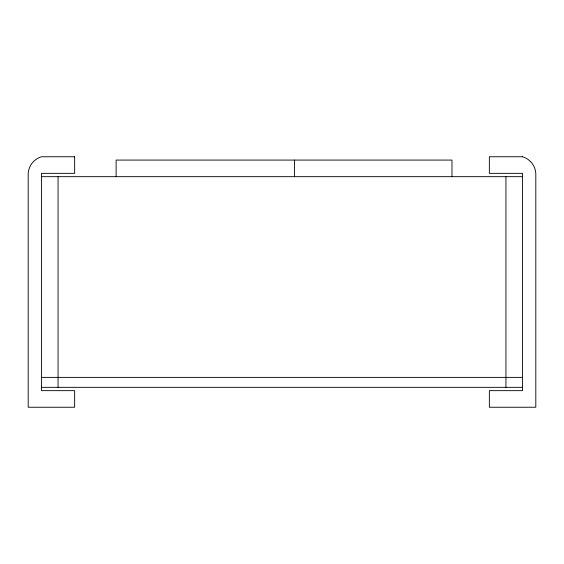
<?xml version="1.0" encoding="UTF-8"?>
<svg xmlns="http://www.w3.org/2000/svg" width="564" height="564" viewBox="0 0 564 564"><rect width="100%" height="100%" fill="white"/><g stroke="black" fill="none" stroke-linecap="round" stroke-linejoin="round"><path stroke-width="0.85" d="M41.468 176.666L522.532 176.666M41.468 377.379L522.532 377.379M41.468 387.334L522.532 387.334M505.943 176.666L505.943 387.334M451.983 176.666L451.983 160.077L116.121 160.077L116.121 176.666M294.493 160.077L294.493 176.666M58.057 176.666L58.057 387.334M74.645 156.757L41.468 156.757A18.661 18.661 0 0 0 28.2 173.345L28.2 407.243L74.645 407.243L74.645 390.655L41.468 390.655L41.468 173.345L74.645 173.345L74.645 156.757M522.532 156.757L489.355 156.757L489.355 173.345L522.532 173.345L522.532 390.655L489.355 390.655L489.355 407.243L535.8 407.243L535.8 173.345A18.661 18.661 0 0 0 522.532 156.757"/></g></svg>
